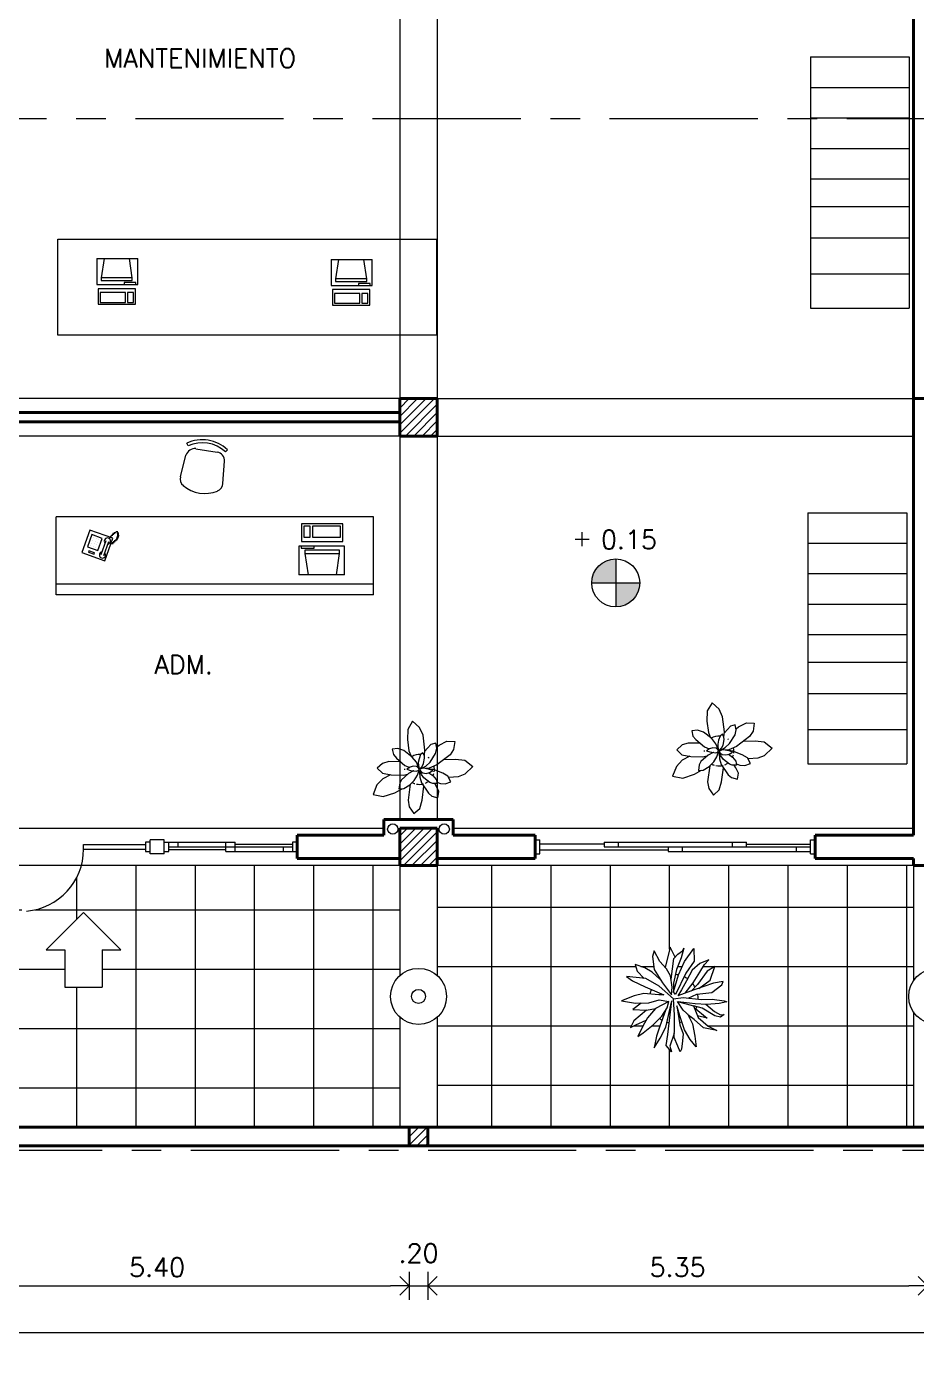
# Model space of a CAD drawing. Extents: x 952 to 1351, y -109 to 188.
# Drawn here: x 1058.65 to 1068.18, y 104.59 to 118.72 of the extents above; entities that cross this region are included whole.
import ezdxf

# ---------------------------------------------------------------- set-up
doc = ezdxf.new("R2010")
doc.units = 0
doc.header["$LTSCALE"] = 0.5
doc.linetypes.add('CENTER', pattern=[50.8, 31.75, -6.35, 6.35, -6.35])
doc.layers.get('0').update_dxf_attribs({"linetype": 'CONTINUOUS'})
doc.layers.get('Defpoints').update_dxf_attribs({"linetype": 'CONTINUOUS'})
for name, color, linetype, lineweight in [('Acotaciones', 9, 'CONTINUOUS', 9), ('Carpintería', 55, 'CONTINUOUS', 20), ('Detalles .05', 243, 'CONTINUOUS', 5), ('Detalles 01', 8, 'CONTINUOUS', 9), ('Equipamiento fijo', 31, 'CONTINUOUS', 13), ('Equipamiento movil', 33, 'CONTINUOUS', 9), ('Muros corte', 7, 'CONTINUOUS', 40), ('Pisos', 252, 'CONTINUOUS', 18), ('Punta 01', 6, 'CONTINUOUS', 9), ('Punta 015', 64, 'CONTINUOUS', 13), ('Punta 02', 11, 'CONTINUOUS', 20), ('Tratamiento pisos', 251, 'CONTINUOUS', 9), ('Vidrios', 147, 'CONTINUOUS', 13)]:
    doc.layers.add(name, color=color, linetype=linetype, lineweight=lineweight)
doc.styles.add('Texto 2 mm', font='simplex.shx', dxfattribs={"height": 0.2})
doc.dimstyles.new('Primera línea', dxfattribs={"dimscale": 0, "dimtxt": 0.2, "dimasz": 0.2, "dimexe": 0.15, "dimexo": 0, "dimgap": 0.1, "dimtad": 1, "dimzin": 4, "dimdsep": 46, "dimtxsty": 'Texto 2 mm', "dimblk": 'OPEN90', "dimcen": 2.5, "dimclrd": 256, "dimclre": 256, "dimclrt": 256, "dimadec": 0, "dimazin": 0, "dimtfac": 1, "dimtmove": 2, "dimatfit": 3, "dimldrblk": 'OPEN90', "dimfxl": 1, "dimtolj": 1, "dimtzin": 0, "dimlwd": -1, "dimlwe": -1, "dimarcsym": 0})
doc.dimstyles.new('Segunda línea', dxfattribs={"dimscale": 0, "dimtxt": 0.2, "dimasz": 0.2, "dimexe": 0.15, "dimexo": 0.5, "dimgap": 0.1, "dimtad": 1, "dimzin": 4, "dimdsep": 46, "dimtxsty": 'Texto 2 mm', "dimblk": 'OPEN90', "dimcen": 2.5, "dimclrd": 256, "dimclre": 256, "dimclrt": 256, "dimadec": 0, "dimazin": 0, "dimtfac": 1, "dimtmove": 2, "dimatfit": 3, "dimldrblk": 'OPEN90', "dimfxl": 1, "dimtolj": 1, "dimtzin": 0, "dimlwd": -1, "dimlwe": -1, "dimarcsym": 0})
pattern_1 = [(45, (10.88055, -3.54249), (-0.0449012806, 0.0449012806), [])]

# ---------------------------------------------------------------- blocks, each defined once
blk = doc.blocks.new('TELEFONO')
at = {"layer": 'Detalles .05'}
for p, q in [((0.139, 0.134), (-0.098, 0.134)), ((-0.098, 0.134), (-0.098, -0.099)), ((0.139, -0.099), (0.139, 0.134)), ((-0.071, 0.089), (-0.071, -0.055)), ((-0.043, 0.089), (-0.043, -0.055)), ((0.108, 0.063), (0, 0.063)), ((0, 0.063), (0, -0.063)), ((0.081, 0.108), (0.023, 0.108)), ((0.023, 0.108), (0.023, 0.094)), ((0.023, 0.094), (0.081, 0.094)), ((0.027, 0.041), (0.027, 0.041)), ((0.027, 0.014), (0.027, 0.014)), ((0.054, 0.041), (0.054, 0.041)), ((0.054, 0.014), (0.054, 0.014)), ((0.081, 0.094), (0.081, 0.108)), ((0.081, 0.041), (0.081, 0.041)), ((0.081, 0.014), (0.081, 0.014)), ((0.108, -0.063), (0.108, 0.063)), ((-0.129, -0.104), (-0.147, -0.11)), ((-0.129, -0.116), (-0.147, -0.121)), ((-0.129, -0.127), (-0.147, -0.133)), ((-0.124, -0.093), (-0.141, -0.098)), ((-0.118, -0.081), (-0.135, -0.087)), ((-0.112, -0.07), (-0.129, -0.075)), ((-0.106, -0.058), (-0.124, -0.064)), ((-0.101, -0.047), (-0.118, -0.052)), ((-0.098, -0.099), (0.139, -0.099)), ((-0.072, -0.121), (-0.089, -0.127)), ((-0.067, -0.083), (-0.078, -0.116)), ((0, -0.063), (0.108, -0.063)), ((0.027, -0.013), (0.027, -0.013)), ((0.027, -0.04), (0.027, -0.04)), ((0.054, -0.013), (0.054, -0.013)), ((0.054, -0.04), (0.054, -0.04)), ((0.081, -0.013), (0.081, -0.013)), ((0.081, -0.04), (0.081, -0.04)), ((-0.129, -0.139), (-0.147, -0.145)), ((-0.124, -0.15), (-0.141, -0.156)), ((-0.118, -0.162), (-0.135, -0.168)), ((-0.104, -0.17), (-0.122, -0.176)), ((-0.089, -0.156), (-0.106, -0.162)), ((-0.083, -0.145), (-0.101, -0.15)), ((-0.078, -0.133), (-0.095, -0.139))]:
    blk.add_line(p, q, dxfattribs=at)
for centre, start, end in [((-0.057, 0.089), 298.4915, 241.5085), ((-0.057, -0.055), 118.4915, 61.5085)]:
    blk.add_arc(centre, 0.0302, start, end, dxfattribs=at)
blk = doc.blocks.new('RECTANG')
for p, q in [((1, 1), (0, 1)), ((0, 1), (0, 0)), ((1, 0), (1, 1)), ((0, 0), (1, 0))]:
    blk.add_line(p, q)
blk = doc.blocks.new('KEYBOARD', base_point=(60, 294))
for p, xscale, yscale, zscale in [((60, 294), 19, 8, 19), ((61, 295), 13, 5, 13), ((75, 295), 3, 5, 3)]:
    blk.add_blockref('RECTANG', p, dxfattribs=dict(xscale=xscale, yscale=yscale, zscale=zscale))
blk = doc.blocks.new('silla compu')
for p, q in [((-0.198, 0.131), (-0.215, -0.107)), ((0.255, 0.058), (0.197, -0.173)), ((-0.225, -0.207), (-0.247, -0.23)), ((0.092, -0.242), (-0.137, -0.206)), ((0.175, -0.271), (0.188, -0.3))]:
    blk.add_line(p, q)
for centre, radius, start, end in [((-0.105, 0.124), 0.0936, 112.4967, 175.8734), ((-0.005, -0.116), 0.354, 49.3107, 112.4967), ((0.175, 0.085), 0.0838, 341.6928, 53.5518), ((-0.122, -0.113), 0.0936, 175.8734, 260.9037), ((0.022, 0.055), 0.392, 226.6455, 295.1618), ((0.022, 0.055), 0.361, 226.6972, 295.1102), ((0.098, -0.138), 0.105, 266.1879, 340.6498)]:
    blk.add_arc(centre, radius, start, end)
blk = doc.blocks.new('_Open90')
at = {"color": 0, "linetype": 'ByBlock', "lineweight": -2}
for p, q in [((0, 0), (-1, 0)), ((-0.5, 0.5), (0, 0)), ((0, 0), (-0.5, -0.5))]:
    blk.add_line(p, q, dxfattribs=at)
blk = doc.blocks.new('*D203')
at = {"layer": 'Acotaciones', "transparency": 16777216}
for p, q in [((1057.349, 105.389), (1057.349, 105.089)), ((1062.749, 105.389), (1062.749, 105.089)), ((1057.549, 105.239), (1062.549, 105.239))]:
    blk.add_line(p, q, dxfattribs=at)
at = {"layer": 'Defpoints', "color": 0, "transparency": 16777216}
for p in [(1057.349, 105.389), (1062.749, 105.389), (1062.749, 105.239)]:
    blk.add_point(p, dxfattribs=at)
at = {"layer": 'Acotaciones', "transparency": 16777216, "xscale": 0.2, "yscale": 0.2, "zscale": 0.2, "rotation": 180}
blk.add_blockref('_Open90', (1057.349, 105.239), dxfattribs=at)
at = {"layer": 'Acotaciones', "transparency": 16777216, "xscale": 0.2, "yscale": 0.2, "zscale": 0.2}
blk.add_blockref('_Open90', (1062.749, 105.239), dxfattribs=at)
at = {"layer": 'Acotaciones', "transparency": 16777216, "insert": (1060.049, 105.439), "char_height": 0.2, "attachment_point": 5, "style": 'Texto 2 mm'}
blk.add_mtext('\\A1;5.40', dxfattribs=at)
blk = doc.blocks.new('*D204')
at = {"layer": 'Acotaciones', "transparency": 16777216}
for p, q in [((1062.949, 105.389), (1062.949, 105.089)), ((1068.299, 105.389), (1068.299, 105.089)), ((1063.149, 105.239), (1068.099, 105.239))]:
    blk.add_line(p, q, dxfattribs=at)
at = {"layer": 'Defpoints', "color": 0, "transparency": 16777216}
for p in [(1062.949, 105.389), (1068.299, 105.389), (1068.299, 105.239)]:
    blk.add_point(p, dxfattribs=at)
at = {"layer": 'Acotaciones', "transparency": 16777216, "xscale": 0.2, "yscale": 0.2, "zscale": 0.2, "rotation": 180}
blk.add_blockref('_Open90', (1062.949, 105.239), dxfattribs=at)
at = {"layer": 'Acotaciones', "transparency": 16777216, "xscale": 0.2, "yscale": 0.2, "zscale": 0.2}
blk.add_blockref('_Open90', (1068.299, 105.239), dxfattribs=at)
at = {"layer": 'Acotaciones', "transparency": 16777216, "insert": (1065.624, 105.439), "char_height": 0.2, "attachment_point": 5, "style": 'Texto 2 mm'}
blk.add_mtext('\\A1;5.35', dxfattribs=at)
blk = doc.blocks.new('*D207')
at = {"layer": 'Acotaciones', "transparency": 16777216}
for p, q in [((1032.649, 104.889), (1032.649, 104.589)), ((1074.649, 104.889), (1074.649, 104.589)), ((1032.849, 104.739), (1074.449, 104.739))]:
    blk.add_line(p, q, dxfattribs=at)
at = {"layer": 'Defpoints', "color": 0, "transparency": 16777216}
for p in [(1032.649, 105.389), (1074.649, 105.389), (1074.649, 104.739)]:
    blk.add_point(p, dxfattribs=at)
at = {"layer": 'Acotaciones', "transparency": 16777216, "xscale": 0.2, "yscale": 0.2, "zscale": 0.2, "rotation": 180}
blk.add_blockref('_Open90', (1032.649, 104.739), dxfattribs=at)
at = {"layer": 'Acotaciones', "transparency": 16777216, "xscale": 0.2, "yscale": 0.2, "zscale": 0.2}
blk.add_blockref('_Open90', (1074.649, 104.739), dxfattribs=at)
at = {"layer": 'Acotaciones', "transparency": 16777216, "insert": (1053.649, 104.939), "char_height": 0.2, "attachment_point": 5, "style": 'Texto 2 mm'}
blk.add_mtext('\\A1;42.00', dxfattribs=at)
blk = doc.blocks.new('Planta 1')
for p, q in [((-0.233, 0.595), (-0.254, 0.525)), ((-0.254, 0.525), (-0.236, 0.364)), ((-0.166, 0.461), (-0.233, 0.595)), ((-0.039, 0.64), (-0.099, 0.388)), ((0.024, 0.515), (-0.039, 0.64)), ((-0.027, 0.244), (0.009, 0.498)), ((0.009, 0.498), (0.057, 0.553)), ((0.097, 0.506), (0.041, 0.362)), ((0.057, 0.553), (0.113, 0.595)), ((0.132, 0.627), (0.097, 0.506)), ((0.113, 0.595), (0.132, 0.627)), ((0.137, 0.461), (0.254, 0.622)), ((0.254, 0.622), (0.257, 0.466)), ((-0.35, 0.384), (-0.47, 0.424)), ((-0.47, 0.424), (-0.446, 0.342)), ((-0.446, 0.342), (-0.358, 0.254)), ((-0.259, 0.329), (-0.35, 0.384)), ((-0.164, 0.246), (-0.259, 0.329)), ((-0.236, 0.364), (-0.134, 0.198)), ((-0.084, 0.372), (-0.166, 0.461)), ((-0.033, 0.287), (-0.084, 0.372)), ((0.041, 0.362), (0.004, 0.193)), ((0.063, 0.299), (0.137, 0.461)), ((0.257, 0.466), (0.156, 0.317)), ((0.233, 0.354), (0.164, 0.225)), ((0.326, 0.436), (0.233, 0.354)), ((0.246, 0.198), (0.326, 0.329)), ((0.416, 0.342), (0.297, 0.18)), ((0.438, 0.481), (0.326, 0.436)), ((0.326, 0.329), (0.387, 0.426)), ((0.387, 0.426), (0.438, 0.481)), ((0.512, 0.401), (0.416, 0.342)), ((0.456, 0.232), (0.512, 0.401)), ((-0.337, 0.252), (-0.574, 0.277)), ((-0.574, 0.277), (-0.502, 0.222)), ((-0.502, 0.222), (-0.345, 0.15)), ((-0.172, 0.158), (-0.337, 0.252)), ((-0.134, 0.198), (-0.021, 0.051)), ((-0.012, 0.145), (-0.033, 0.287)), ((0.004, 0.087), (0.063, 0.299)), ((0.004, 0.193), (0.004, 0.087)), ((0.156, 0.317), (0.026, 0.055)), ((0.164, 0.225), (0.102, 0.113)), ((0.149, 0.072), (0.246, 0.198)), ((0.297, 0.18), (0.22, 0.096)), ((0.496, 0.195), (0.257, 0.111)), ((0.315, 0.131), (0.456, 0.232)), ((0.475, 0.081), (0.597, 0.173)), ((0.616, 0.217), (0.496, 0.195)), ((0.597, 0.173), (0.616, 0.217)), ((-0.483, 0.039), (-0.637, -0.021)), ((-0.361, 0.068), (-0.483, 0.039)), ((-0.177, 0.051), (-0.361, 0.068)), ((-0.345, 0.15), (-0.116, 0.05)), ((-0.116, 0.05), (-0.177, 0.051)), ((0.002, 0.002), (-0.172, 0.158)), ((-0.021, 0.051), (-0.012, 0.145)), ((0.002, 0.002), (0.121, 0.019)), ((0.017, -0.2), (0.002, 0.002)), ((0.026, 0.055), (0.004, 0.087)), ((0.102, 0.113), (0.058, 0.039)), ((0.257, 0.111), (0.058, 0.039)), ((0.121, 0.019), (0.347, -0.006)), ((0.182, 0.012), (0.291, 0.061)), ((0.291, 0.061), (0.475, 0.081)), ((-0.637, -0.021), (-0.464, -0.053)), ((-0.394, -0.051), (-0.496, -0.128)), ((-0.496, -0.128), (-0.331, -0.138)), ((-0.331, -0.138), (-0.486, -0.267)), ((-0.464, -0.053), (-0.302, -0.048)), ((-0.331, -0.138), (-0.22, -0.115)), ((-0.22, -0.115), (-0.318, -0.232)), ((-0.302, -0.048), (-0.172, -0.011)), ((-0.053, -0.03), (-0.22, -0.115)), ((-0.172, -0.011), (-0.053, -0.03)), ((-0.097, -0.141), (-0.164, -0.334)), ((-0.142, -0.212), (-0.076, -0.108)), ((-0.092, -0.346), (-0.019, -0.022)), ((-0.076, -0.108), (-0.053, -0.03)), ((-0.068, -0.438), (-0.019, -0.022)), ((0.043, -0.084), (0.081, -0.319)), ((0.084, -0.22), (0.043, -0.084)), ((0.051, -0.031), (0.249, -0.086)), ((0.124, -0.138), (0.051, -0.031)), ((0.27, -0.061), (0.062, -0.034)), ((0.209, -0.215), (0.124, -0.138)), ((0.249, -0.086), (0.307, -0.227)), ((0.358, -0.113), (0.249, -0.086)), ((0.257, -0.103), (0.416, -0.237)), ((0.414, -0.066), (0.27, -0.061)), ((0.347, -0.006), (0.48, -0.001)), ((0.512, -0.207), (0.358, -0.113)), ((0.401, -0.065), (0.507, -0.153)), ((0.566, -0.056), (0.414, -0.066)), ((0.48, -0.001), (0.627, -0.023)), ((0.507, -0.153), (0.584, -0.195)), ((0.659, -0.036), (0.566, -0.056)), ((0.627, -0.023), (0.659, -0.036)), ((-0.486, -0.267), (-0.528, -0.349)), ((-0.528, -0.349), (-0.462, -0.317)), ((-0.462, -0.317), (-0.334, -0.262)), ((-0.318, -0.232), (-0.374, -0.336)), ((-0.369, -0.416), (-0.246, -0.317)), ((-0.246, -0.317), (-0.142, -0.212)), ((0.015, -0.354), (0.017, -0.2)), ((0.081, -0.319), (0.121, -0.428)), ((0.11, -0.294), (0.084, -0.22)), ((0.14, -0.379), (0.11, -0.294)), ((0.174, -0.184), (0.238, -0.304)), ((0.259, -0.254), (0.209, -0.215)), ((0.238, -0.304), (0.265, -0.456)), ((0.371, -0.356), (0.259, -0.254)), ((0.416, -0.237), (0.299, -0.208)), ((0.307, -0.227), (0.43, -0.336)), ((0.584, -0.222), (0.512, -0.207)), ((0.584, -0.195), (0.629, -0.192)), ((0.629, -0.192), (0.584, -0.222)), ((-0.374, -0.336), (-0.438, -0.461)), ((-0.438, -0.461), (-0.369, -0.416)), ((-0.206, -0.458), (-0.233, -0.6)), ((-0.233, -0.6), (-0.161, -0.483)), ((-0.164, -0.334), (-0.206, -0.458)), ((-0.161, -0.483), (-0.092, -0.346)), ((-0.086, -0.572), (-0.068, -0.438)), ((0.013, -0.425), (-0.041, -0.58)), ((0.012, -0.475), (0.015, -0.354)), ((0.057, -0.582), (0.012, -0.475)), ((0.121, -0.428), (0.116, -0.515)), ((0.209, -0.5), (0.14, -0.379)), ((0.265, -0.456), (0.281, -0.59)), ((0.536, -0.386), (0.371, -0.356)), ((0.43, -0.336), (0.536, -0.386)), ((-0.023, -0.649), (-0.086, -0.572)), ((-0.041, -0.58), (-0.023, -0.649)), ((0.084, -0.649), (0.057, -0.582)), ((0.1, -0.617), (0.084, -0.649)), ((0.116, -0.515), (0.1, -0.617)), ((0.281, -0.59), (0.209, -0.5))]:
    blk.add_line(p, q)
at = {"layer": 'Detalles .05'}
for start, end in [(125.0386, 125.0807), (79.6774, 86.207), (55.7777, 65.1238), (29.6412, 39.1255), (157.2574, 168.4231), (359.4429, 11.7162), (335.4998, 341.0401), (233.5733, 240.8096), (253.2847, 258.683), (283.2227, 289.1148), (309.5647, 313.1025)]:
    blk.add_arc((0.008, 0.001), 0.3, start, end, dxfattribs=at)
blk = doc.blocks.new('Plant1')
for p, q in [((2.94, 14.02), (1.24, 11.02)), ((5.75, 15.65), (2.94, 14.02)), ((6.8, 12.64), (5.75, 15.65)), ((-4.94, 10.5), (-5.47, 8.7)), ((-3.11, 9.8), (-4.94, 10.5)), ((-1.65, 8.27), (-3.11, 9.8)), ((1.24, 11.02), (-0.18, 7.33)), ((4.8, 4.93), (6.67, 9.74)), ((6.67, 9.74), (6.8, 12.64)), ((-10.15, 7.82), (-12.56, 7.25)), ((-12.56, 7.25), (-11.81, 4.91)), ((-11.81, 4.91), (-9.42, 2.94)), ((-8.01, 7.41), (-10.15, 7.82)), ((-4.41, 5.37), (-8.01, 7.41)), ((-5.47, 8.7), (-5.1, 7.19)), ((-5.1, 7.19), (-3.73, 3.58)), ((-0.15, 4.91), (-1.65, 8.27)), ((-0.18, 7.33), (-0.36, 5.38)), ((0.25, 2.69), (-0.15, 4.91)), ((3.75, 3.45), (4.8, 4.93)), ((7.53, 5.66), (4.58, 4.62)), ((9.19, 5.31), (7.53, 5.66)), ((8.7, 3.64), (9.19, 5.31)), ((-15.39, 2.27), (-18.09, -0.04)), ((-12.63, 3.17), (-15.39, 2.27)), ((-9.66, 3.14), (-12.63, 3.17)), ((-9.42, 2.94), (-5.88, 0.9)), ((-3.93, 0.56), (-7.13, -0.21)), ((-5.88, 0.9), (-4.34, 0.46)), ((-2.06, 0.5), (-3.93, 0.56)), ((-2.48, 2.2), (-3.75, 2.12)), ((-3.75, 2.12), (-2.91, 1.21)), ((-3.73, 3.58), (-2.59, 2.19)), ((-2.91, 1.21), (-1.29, 0)), ((-1.34, 2), (-2.48, 2.2)), ((-1.9, 0.46), (-2.06, 0.5)), ((-0.39, 1.34), (-1.34, 2)), ((-0.56, -0.12), (-0.19, 0)), ((-0.12, 0.81), (-0.39, 1.34)), ((-0.19, 0), (-0.12, 0.06)), ((-0.06, 0.25), (-0.12, 0.81)), ((-0.12, 0.06), (-0.06, 0.25)), ((-0.11, 0.67), (0.06, 0.81)), ((0.06, 0.81), (0.25, 2.69)), ((0.31, 1.31), (0.12, 0.38)), ((0.12, 0.38), (0.19, 0.25)), ((0.19, 0.25), (0.38, 0.19)), ((0.73, 2.26), (0.31, 1.31)), ((0.38, 0.19), (1.25, 0.44)), ((0.47, 0.22), (0.69, 0)), ((0.69, 0), (2.44, 0)), ((1.6, 3.31), (0.73, 2.26)), ((1.25, 0.44), (2.18, 1.1)), ((2.74, 4.3), (1.6, 3.31)), ((2.18, 1.1), (3.4, 2.61)), ((2.44, 0), (4.43, 0.51)), ((3.75, 4.5), (2.74, 4.3)), ((3.4, 2.61), (3.75, 3.44)), ((3.75, 3.44), (3.75, 4.5)), ((4.43, 0.51), (7.5, 2.24)), ((7.5, 2.24), (8.7, 3.64)), ((8.78, 3.92), (9.84, 4.12)), ((9.84, 4.12), (12.89, 4.12)), ((13.53, 0.5), (11.66, -0.54)), ((12.89, 4.12), (15.19, 2.69)), ((15.19, 2.69), (13.53, 0.5)), ((-18.09, -0.04), (-15.37, -2.32)), ((-15.37, -2.32), (-11.22, -3.04)), ((-11.22, -3.04), (-8.38, -3)), ((-8.2, -0.91), (-9.38, -2.5)), ((-9.38, -2.5), (-7.87, -3.25)), ((-5.18, -2.97), (-8.45, -7.47)), ((-7.13, -0.21), (-8.2, -0.91)), ((-7.87, -3.25), (-5.44, -3.05)), ((-5.44, -3.05), (-3.38, -2.45)), ((-3.38, -2.45), (-1.56, -1.44)), ((-1.56, -1.44), (-0.5, -0.38)), ((-1.12, -2.44), (-1.55, -4.42)), ((-1.55, -4.42), (-1.12, -8.67)), ((-1.29, 0), (-0.56, -0.12)), ((-0.38, -0.81), (-1.12, -2.44)), ((-0.31, -0.5), (-0.59, -0.46)), ((-0.5, -0.38), (-0.5, -0.12)), ((0.06, -0.62), (-0.38, -0.81)), ((-0.26, -0.76), (-0.31, -0.5)), ((-0.19, -1.81), (-0.07, -0.68)), ((0.01, -3.25), (-0.19, -1.81)), ((0.12, -0.12), (0, -0.44)), ((0, -0.44), (0.12, -1)), ((1.03, -5.66), (0.01, -3.25)), ((0.56, -0.06), (0.12, -0.12)), ((0.12, -1), (0.45, -1.59)), ((0.45, -1.59), (1.43, -2.3)), ((1.53, -0.38), (0.56, -0.06)), ((1.43, -2.3), (2.56, -2.56)), ((3.06, -1.61), (1.53, -0.38)), ((3.19, -1.19), (2.01, -0.77)), ((2.38, -1), (2.23, -0.95)), ((2.32, -2.51), (3.05, -4.05)), ((4.2, -2.28), (2.38, -1)), ((2.56, -2.56), (3.88, -2.56)), ((3.05, -4.05), (3.43, -5.82)), ((3.88, -2.56), (3.06, -1.61)), ((6, -1.48), (3.19, -1.19)), ((6.42, -4.94), (4.2, -2.28)), ((11.66, -0.54), (6, -1.48)), ((9.02, -0.98), (12.56, -2.76)), ((12.56, -2.76), (15.17, -4.6)), ((-8.45, -7.47), (-9.18, -9.67)), ((-4.21, -9.77), (-1.41, -5.8)), ((-1.12, -8.67), (-0.57, -10.07)), ((1.72, -6.45), (1.03, -5.66)), ((3.06, -7.12), (1.72, -6.45)), ((2.25, -9.87), (2.39, -7.87)), ((2.39, -7.87), (2.32, -6.75)), ((3.43, -5.82), (3.06, -7.12)), ((3.19, -6.68), (4.04, -7.69)), ((4.04, -7.69), (5.41, -8.56)), ((5.41, -8.56), (7.5, -8.88)), ((7.5, -6.71), (6.42, -4.94)), ((7.5, -8.88), (7.5, -6.71)), ((7.5, -6.98), (10.72, -8.45)), ((10.72, -8.45), (13.06, -8.78)), ((13.06, -8.78), (16.61, -7.77)), ((15.17, -4.6), (16.61, -7.77)), ((-9.18, -9.67), (-8.88, -12.44)), ((-8.88, -12.44), (-6.25, -11.82)), ((-6.25, -11.82), (-4.21, -9.77)), ((-0.57, -10.07), (1, -11.56)), ((1, -11.56), (2.25, -9.87))]:
    blk.add_line(p, q)
for start, end in [(57.1582, 93.2041), (172.4345, 176.9296), (149.2581, 153.7532), (21.2653, 25.7604), (212.1423, 223.5771), (229.8179, 257.6637), (306.6551, 316.418), (323.0282, 344.4965), (265.2848, 278.7499)]:
    blk.add_arc((0, 0), 5.12, start, end)

msp = doc.modelspace()

# ---------------------------------------------------------------- hatches: boundary and pattern name
at = {"layer": 'Detalles 01'}
h = msp.add_hatch(dxfattribs=at)
h.set_pattern_fill('ANSI31', color=256, scale=0.02, style=0)
h.set_pattern_definition(pattern_1)
h.paths.add_polyline_path([(1063.049, 114.739), (1062.649, 114.739), (1062.649, 114.339), (1063.049, 114.339)])
h = msp.add_hatch(dxfattribs=at)
h.set_pattern_fill('ANSI31', color=256, scale=0.02, style=0)
h.set_pattern_definition(pattern_1)
h.paths.add_polyline_path([(1062.649, 109.739), (1063.049, 109.739), (1063.049, 110.139), (1062.649, 110.139)])
h = msp.add_hatch(dxfattribs=at)
h.set_pattern_fill('ANSI31', color=256, scale=0.02, style=0)
h.set_pattern_definition(pattern_1)
h.paths.add_polyline_path([(1062.949, 106.939), (1062.749, 106.939), (1062.749, 106.739), (1062.949, 106.739)])
at = {"layer": 'Tratamiento pisos'}
h = msp.add_hatch(dxfattribs=at)
h.set_pattern_fill('NET,_O', color=256, scale=0.2)
h.set_pattern_definition([(0, (10.8031, -5.669), (1e-16, 0.635), []), (90, (10.8031, -5.669), (-0.635, 2e-16), [])])
h.paths.add_polyline_path([(1057.549, 108.339, -0.213422), (1057.449, 108.115), (1057.449, 106.939), (1062.649, 106.939), (1062.649, 108.115, -0.213422), (1062.549, 108.339, -0.213422), (1062.649, 108.563), (1062.649, 109.739), (1059.237, 109.739, -0.315351), (1058.649, 109.252), (1058.599, 109.252), (1058.599, 109.739), (1057.449, 109.739), (1057.449, 108.563, -0.213422)])
h.paths.add_polyline_path([(1058.86, 108.838), (1059.26, 109.238), (1059.66, 108.838), (1059.46, 108.838), (1059.46, 108.438), (1059.06, 108.438), (1059.06, 108.838)], flags=16)
h = msp.add_hatch(dxfattribs=at)
h.set_pattern_fill('NET,_O', color=256, scale=0.2)
h.set_pattern_definition([(0, (10.8031, -2.4661), (1e-16, 0.635), []), (90, (10.8031, -2.4661), (-0.635, 2e-16), [])])
h.paths.add_polyline_path([(1063.049, 108.115), (1063.049, 106.939), (1068.149, 106.939), (1068.149, 108.173, -0.147477), (1068.099, 108.339, -0.147477), (1068.149, 108.505), (1068.149, 109.739), (1063.049, 109.739), (1063.049, 108.563, -0.213422), (1063.149, 108.339, -0.213422)])
h.paths.add_polyline_path([(1065.023, 108.293), (1065.232, 108.374), (1065.329, 108.364, -0.047579), (1065.343, 108.412), (1065.025, 108.558), (1065.21, 108.538), (1065.169, 108.679), (1065.374, 108.611), (1065.342, 108.895), (1065.433, 108.712), (1065.491, 108.648), (1065.544, 108.867), (1065.594, 108.767), (1065.675, 108.828), (1065.692, 108.856), (1065.662, 108.751), (1065.613, 108.625), (1065.601, 108.572, -0.028046), (1065.63, 108.569), (1065.696, 108.712), (1065.798, 108.852), (1065.801, 108.666), (1065.958, 108.729), (1065.914, 108.681), (1065.861, 108.597), (1065.787, 108.476, -0.119282), (1065.839, 108.365), (1065.99, 108.381), (1066.097, 108.461), (1066.113, 108.5), (1066.009, 108.481), (1065.824, 108.415, -0.104678), (1065.845, 108.31), (1065.879, 108.306), (1066.065, 108.313), (1066.15, 108.28), (1065.947, 108.237), (1066.018, 108.178), (1066.085, 108.142), (1066.124, 108.144), (1065.995, 108.058), (1065.939, 108.105), (1065.837, 108.13), (1065.844, 108.114), (1065.951, 108.019), (1066.043, 107.975), (1065.789, 108.021), (1065.83, 107.788), (1065.684, 107.969), (1065.678, 107.863), (1065.657, 107.729), (1065.627, 107.805), (1065.58, 107.916), (1065.541, 107.807), (1065.557, 107.746), (1065.437, 107.891), (1065.375, 107.79), (1065.398, 107.913), (1065.457, 108.084, -0.031428), (1065.429, 108.102), (1065.314, 107.986), (1065.197, 107.911), (1065.285, 108.083), (1065.176, 108.036), (1065.118, 108.008), (1065.216, 108.196), (1065.146, 108.2), (1065.221, 108.256)], flags=16)
at = {"layer": 'Vidrios', "linetype": 'Continuous'}
h = msp.add_hatch(color=256, dxfattribs=at)
h.paths.add_polyline_path([(1064.961, 113.022, 0.414214), (1064.704, 112.766), (1064.961, 112.766)])
h.paths.add_polyline_path([(1065.217, 112.766), (1064.961, 112.766), (1064.961, 112.509, 0.414214)])

# ---------------------------------------------------------------- linework, layer by layer
at = {"layer": 'Acotaciones'}
msp.add_line((1062.749, 105.239), (1062.949, 105.239), dxfattribs=at)
at = {"layer": 'Carpintería'}
for p, q in [((1059.974, 109.989), (1059.924, 109.989)), ((1059.924, 109.989), (1059.924, 109.889)), ((1060.124, 110.014), (1059.974, 110.014)), ((1059.974, 109.864), (1059.974, 110.014)), ((1060.124, 109.864), (1060.124, 110.014)), ((1060.124, 109.989), (1060.174, 109.989)), ((1060.174, 109.889), (1060.174, 109.989)), ((1060.174, 109.989), (1060.886, 109.989)), ((1060.274, 109.939), (1060.274, 109.989)), ((1060.786, 109.889), (1060.786, 109.989)), ((1060.886, 109.889), (1060.886, 109.989)), ((1061.549, 109.989), (1061.499, 109.989)), ((1061.499, 109.989), (1061.499, 109.889)), ((1064.099, 110.014), (1064.149, 110.014)), ((1064.149, 109.864), (1064.149, 110.014)), ((1064.836, 109.989), (1066.361, 109.989)), ((1064.836, 109.989), (1064.836, 109.939)), ((1064.986, 109.989), (1064.986, 109.939)), ((1066.211, 109.939), (1066.211, 109.989)), ((1066.361, 109.939), (1066.361, 109.989)), ((1067.049, 109.864), (1067.049, 110.014)), ((1067.049, 110.014), (1067.099, 110.014)), ((1059.261, 109.914), (1059.261, 109.964)), ((1059.261, 109.964), (1059.924, 109.964)), ((1059.261, 109.914), (1059.924, 109.914)), ((1059.924, 109.889), (1059.974, 109.889)), ((1060.124, 109.864), (1059.974, 109.864)), ((1060.124, 109.889), (1060.174, 109.889)), ((1060.174, 109.939), (1061.499, 109.939)), ((1060.786, 109.889), (1061.499, 109.889)), ((1061.399, 109.939), (1061.399, 109.889)), ((1061.499, 109.889), (1061.549, 109.889)), ((1064.099, 109.864), (1064.149, 109.864)), ((1064.836, 109.939), (1067.049, 109.939)), ((1065.524, 109.939), (1065.524, 109.889)), ((1065.524, 109.889), (1067.049, 109.889)), ((1065.674, 109.939), (1065.674, 109.889)), ((1066.899, 109.889), (1066.899, 109.939)), ((1067.049, 109.864), (1067.099, 109.864))]:
    msp.add_line(p, q, dxfattribs=at)
at = {"layer": 'Detalles 01', "linetype": 'CENTER', "ltscale": 0.1}
for p, q in [((1047.116, 117.739), (1075.092, 117.739)), ((1074.699, 106.689), (1032.649, 106.689))]:
    msp.add_line(p, q, dxfattribs=at)
at = {"layer": 'Detalles 01'}
for p, q in [((1060.786, 109.909), (1060.174, 109.909)), ((1061.499, 109.966), (1060.886, 109.966)), ((1064.836, 109.969), (1064.149, 109.969)), ((1064.149, 109.909), (1065.524, 109.909)), ((1066.361, 109.969), (1067.049, 109.969))]:
    msp.add_line(p, q, dxfattribs=at)
for centre in [(1062.573, 110.131), (1063.124, 110.131)]:
    msp.add_circle(centre, 0.055, dxfattribs=at)
msp.add_arc((1058.595, 109.916), 0.666, 274.6232, 359.8683, dxfattribs=at)
at = {"layer": 'Equipamiento fijo'}
for p, q in [((1067.046, 118.397), (1068.105, 118.397)), ((1067.046, 118.397), (1067.046, 115.708)), ((1068.105, 118.397), (1068.105, 115.708)), ((1067.046, 118.071), (1068.105, 118.071)), ((1067.046, 117.745), (1068.105, 117.745)), ((1067.046, 117.419), (1068.105, 117.419)), ((1067.046, 117.093), (1068.105, 117.093)), ((1067.058, 116.797), (1068.105, 116.797)), ((1067.058, 116.461), (1068.105, 116.461)), ((1067.058, 116.076), (1068.105, 116.076)), ((1067.046, 115.708), (1068.105, 115.708)), ((1067.019, 113.518), (1068.078, 113.518)), ((1067.019, 113.518), (1067.019, 110.829)), ((1068.078, 113.518), (1068.078, 110.829)), ((1058.969, 112.637), (1058.969, 113.474)), ((1062.366, 113.474), (1058.969, 113.474)), ((1062.366, 112.637), (1062.366, 113.474)), ((1067.019, 113.192), (1068.078, 113.192)), ((1067.019, 112.866), (1068.078, 112.866)), ((1062.361, 112.754), (1058.969, 112.754)), ((1062.366, 112.637), (1058.966, 112.637)), ((1067.019, 112.54), (1068.078, 112.54)), ((1067.019, 112.214), (1068.078, 112.214)), ((1067.031, 111.918), (1068.078, 111.918)), ((1067.031, 111.582), (1068.078, 111.582)), ((1067.031, 111.197), (1068.078, 111.197)), ((1067.019, 110.829), (1068.078, 110.829))]:
    msp.add_line(p, q, dxfattribs=at)
for centre in [(1062.849, 108.339), (1068.399, 108.339)]:
    msp.add_circle(centre, 0.3, dxfattribs=at)
at = {"layer": 'Equipamiento movil'}
for p, q in [((1059.402, 116.239), (1059.402, 115.962)), ((1059.402, 116.239), (1059.841, 116.239)), ((1059.48, 116.239), (1059.45, 116.032)), ((1059.783, 116.032), (1059.752, 116.239)), ((1059.841, 115.962), (1059.841, 116.239)), ((1061.912, 116.23), (1061.912, 115.952)), ((1061.912, 116.23), (1062.351, 116.23)), ((1061.99, 116.23), (1061.96, 116.023)), ((1062.294, 116.023), (1062.262, 116.23)), ((1062.351, 115.952), (1062.351, 116.23)), ((1059.402, 115.962), (1059.841, 115.962)), ((1059.45, 116.032), (1059.45, 116.003)), ((1059.783, 116.032), (1059.45, 116.032)), ((1059.45, 116.003), (1059.783, 116.003)), ((1059.695, 115.983), (1059.695, 115.962)), ((1059.82, 115.983), (1059.695, 115.983)), ((1059.783, 116.003), (1059.783, 116.032)), ((1059.82, 115.962), (1059.82, 115.983)), ((1061.912, 115.952), (1062.351, 115.952)), ((1061.96, 116.023), (1061.96, 115.994)), ((1062.294, 116.023), (1061.96, 116.023)), ((1061.96, 115.994), (1062.294, 115.994)), ((1062.205, 115.973), (1062.205, 115.952)), ((1062.33, 115.973), (1062.205, 115.973)), ((1062.294, 115.994), (1062.294, 116.023)), ((1062.33, 115.952), (1062.33, 115.973)), ((1062.056, 113.161), (1061.567, 113.161)), ((1061.567, 113.161), (1061.567, 112.851)), ((1061.591, 113.161), (1061.591, 113.137)), ((1061.591, 113.137), (1061.73, 113.137)), ((1061.632, 113.115), (1061.632, 113.082)), ((1062.003, 113.115), (1061.632, 113.115)), ((1061.73, 113.137), (1061.73, 113.161)), ((1062.003, 113.082), (1062.003, 113.115)), ((1062.056, 112.851), (1062.056, 113.161)), ((1061.632, 113.082), (1062.003, 113.082)), ((1061.632, 113.082), (1061.666, 112.851)), ((1061.969, 112.851), (1062.003, 113.082)), ((1062.056, 112.851), (1061.567, 112.851))]:
    msp.add_line(p, q, dxfattribs=at)
msp.add_lwpolyline([(1058.986, 116.446), (1063.04, 116.446), (1063.04, 115.417), (1058.986, 115.417)], close=True, dxfattribs=at)
at = {"layer": 'Muros corte', "color": 0}
msp.add_line((1068.149, 114.739), (1068.149, 125.414), dxfattribs=at)
at = {"layer": 'Muros corte'}
for p, q in [((1068.149, 110.064), (1068.149, 120.739)), ((1063.049, 114.739), (1062.649, 114.739)), ((1062.649, 114.339), (1062.649, 114.739)), ((1063.049, 114.339), (1063.049, 114.739)), ((1068.649, 114.739), (1068.149, 114.739)), ((1062.649, 114.589), (1057.444, 114.589)), ((1062.649, 114.489), (1057.444, 114.489)), ((1063.049, 114.339), (1062.649, 114.339)), ((1063.219, 110.234), (1062.479, 110.234)), ((1062.479, 110.234), (1062.479, 110.064)), ((1063.049, 110.139), (1062.649, 110.139)), ((1062.649, 109.739), (1062.649, 110.139)), ((1063.049, 109.739), (1063.049, 110.139)), ((1063.219, 110.234), (1063.219, 110.064)), ((1062.479, 110.064), (1061.549, 110.064)), ((1061.549, 110.064), (1061.549, 109.814)), ((1064.099, 110.064), (1063.219, 110.064)), ((1064.099, 109.814), (1064.099, 110.064)), ((1067.099, 109.814), (1067.099, 110.064)), ((1068.149, 110.064), (1067.099, 110.064)), ((1062.649, 109.814), (1061.549, 109.814)), ((1063.049, 109.739), (1062.649, 109.739)), ((1064.099, 109.814), (1063.049, 109.814)), ((1068.149, 109.814), (1067.099, 109.814)), ((1068.149, 109.739), (1068.149, 109.814)), ((1068.649, 109.739), (1068.149, 109.739)), ((1074.649, 106.939), (1032.649, 106.939)), ((1062.749, 106.739), (1062.749, 106.939)), ((1062.949, 106.739), (1062.949, 106.939)), ((1074.649, 106.739), (1032.649, 106.739))]:
    msp.add_line(p, q, dxfattribs=at)
at = {"layer": 'Pisos'}
for p, q in [((1062.649, 109.739), (1057.449, 109.739)), ((1068.149, 109.739), (1063.049, 109.739))]:
    msp.add_line(p, q, dxfattribs=at)
at = {"layer": 'Punta 01', "linetype": 'Continuous'}
for p, q in [((1064.525, 113.234), (1064.675, 113.234)), ((1064.6, 113.159), (1064.6, 113.309))]:
    msp.add_line(p, q, dxfattribs=at)
at = {"layer": 'Punta 015', "linetype": 'Continuous'}
for p, q in [((1064.961, 113.022), (1064.961, 112.509)), ((1064.704, 112.766), (1065.217, 112.766))]:
    msp.add_line(p, q, dxfattribs=at)
msp.add_circle((1064.961, 112.766), 0.257, dxfattribs=at)
at = {"layer": 'Punta 02'}
for p, q in [((1058.86, 108.838), (1059.26, 109.238)), ((1059.66, 108.838), (1059.26, 109.238)), ((1058.86, 108.838), (1059.06, 108.838)), ((1059.06, 108.838), (1059.06, 108.438)), ((1059.46, 108.838), (1059.46, 108.438)), ((1059.46, 108.838), (1059.66, 108.838)), ((1059.06, 108.438), (1059.46, 108.438))]:
    msp.add_line(p, q, dxfattribs=at)
msp.add_circle((1062.849, 108.339), 0.075, dxfattribs=at)
at = {"layer": 'Tratamiento pisos'}
for p, q in [((1062.649, 120.739), (1062.649, 118.2)), ((1063.049, 120.739), (1063.049, 117.305)), ((1062.649, 118.2), (1062.649, 114.739)), ((1063.049, 117.305), (1063.049, 114.739)), ((1062.649, 114.739), (1057.449, 114.739)), ((1062.649, 114.739), (1057.449, 114.739)), ((1063.049, 114.739), (1068.149, 114.739)), ((1062.649, 114.339), (1057.449, 114.339)), ((1062.649, 114.339), (1062.649, 110.234)), ((1063.049, 114.339), (1063.049, 110.234)), ((1063.049, 114.339), (1068.149, 114.339)), ((1057.449, 110.139), (1062.479, 110.139)), ((1063.219, 110.139), (1068.149, 110.139)), ((1062.649, 109.739), (1062.649, 108.563)), ((1063.049, 109.739), (1063.049, 108.563)), ((1068.149, 109.739), (1068.149, 108.505)), ((1068.149, 108.173), (1068.149, 106.939)), ((1062.649, 108.115), (1062.649, 106.939)), ((1063.049, 108.115), (1063.049, 106.939))]:
    msp.add_line(p, q, dxfattribs=at)

# ---------------------------------------------------------------- block references
at = {"layer": 'Detalles .05'}
for name, p, xscale, yscale, zscale, rotation in [('TELEFONO', (1059.437, 113.178), 1.1, 1.1, 1.1, 160.4753668543308), ('Plant1', (1066.067, 110.966), 0.03120000000000001, 0.03120000000000001, 0.03120000000000001, 28.25339064275953), ('Plant1', (1062.859, 110.769), 0.03120000000000001, 0.03120000000000001, 0.03120000000000001, 28.25339064275953)]:
    msp.add_blockref(name, p, dxfattribs=dict(at, xscale=xscale, yscale=yscale, zscale=zscale, rotation=rotation))
at = {"layer": 'Detalles .05', "xscale": 0.8693879040000002, "yscale": 0.8693879040000002, "zscale": 0.8693879040000002}
msp.add_blockref('Planta 1', (1065.577, 108.311), dxfattribs=at)
at = {"layer": 'Equipamiento movil', "xscale": 0.02089667023072119, "yscale": 0.02089667023072119, "zscale": 0.02089667023072119}
for p in [(1059.419, 115.749), (1061.929, 115.74)]:
    msp.add_blockref('KEYBOARD', p, dxfattribs=at)
at = {"layer": 'Equipamiento movil', "rotation": 180}
msp.add_blockref('silla compu', (1060.555, 113.961), dxfattribs=at)
at = {"layer": 'Equipamiento movil', "xscale": 0.02326153846132684, "yscale": 0.02326153846132684, "zscale": 0.02326153846132684, "rotation": 180}
msp.add_blockref('KEYBOARD', (1062.038, 113.397), dxfattribs=at)

# ---------------------------------------------------------------- texts
at = {"layer": 'Acotaciones', "insert": (1062.849, 105.59), "char_height": 0.2, "attachment_point": 5, "style": 'Texto 2 mm'}
msp.add_mtext('\\A1;.20', dxfattribs=at)
at = {"layer": 'Punta 015', "linetype": 'Continuous', "insert": (1065.103, 113.23), "char_height": 0.2, "attachment_point": 5, "style": 'Texto 2 mm'}
msp.add_mtext('0.15', dxfattribs=at)
at = {"layer": 'Punta 02', "color": 6, "insert": (1059.481, 118.483), "char_height": 0.2, "width": 0.68305, "attachment_point": 1, "style": 'Texto 2 mm'}
msp.add_mtext('MANTENIMIENTO', dxfattribs=at)
at = {"layer": 'Punta 02', "insert": (1060.02, 111.992), "char_height": 0.2, "width": 0.68305, "attachment_point": 1, "style": 'Texto 2 mm'}
msp.add_mtext('ADM.', dxfattribs=at)

# ---------------------------------------------------------------- dimensions: what is measured, and where the dimension line sits
at = {"layer": 'Acotaciones'}
for base, p1, p2, dimstyle, picture, middle in [((1062.749, 105.239), (1057.349, 105.389), (1062.749, 105.389), 'Primera línea', '*D203', (1060.049, 105.439)), ((1068.299, 105.239), (1062.949, 105.389), (1068.299, 105.389), 'Primera línea', '*D204', (1065.624, 105.439)), ((1074.649, 104.739), (1032.649, 105.389), (1074.649, 105.389), 'Segunda línea', '*D207', (1053.649, 104.939))]:
    dim = msp.add_linear_dim(base=base, p1=p1, p2=p2, dimstyle=dimstyle, override={"dimscale": 1}, dxfattribs=at)
    dim.commit()
    dim.dimension.update_dxf_attribs({"geometry": picture, "text_midpoint": middle})

doc.saveas('drawing.dxf')
